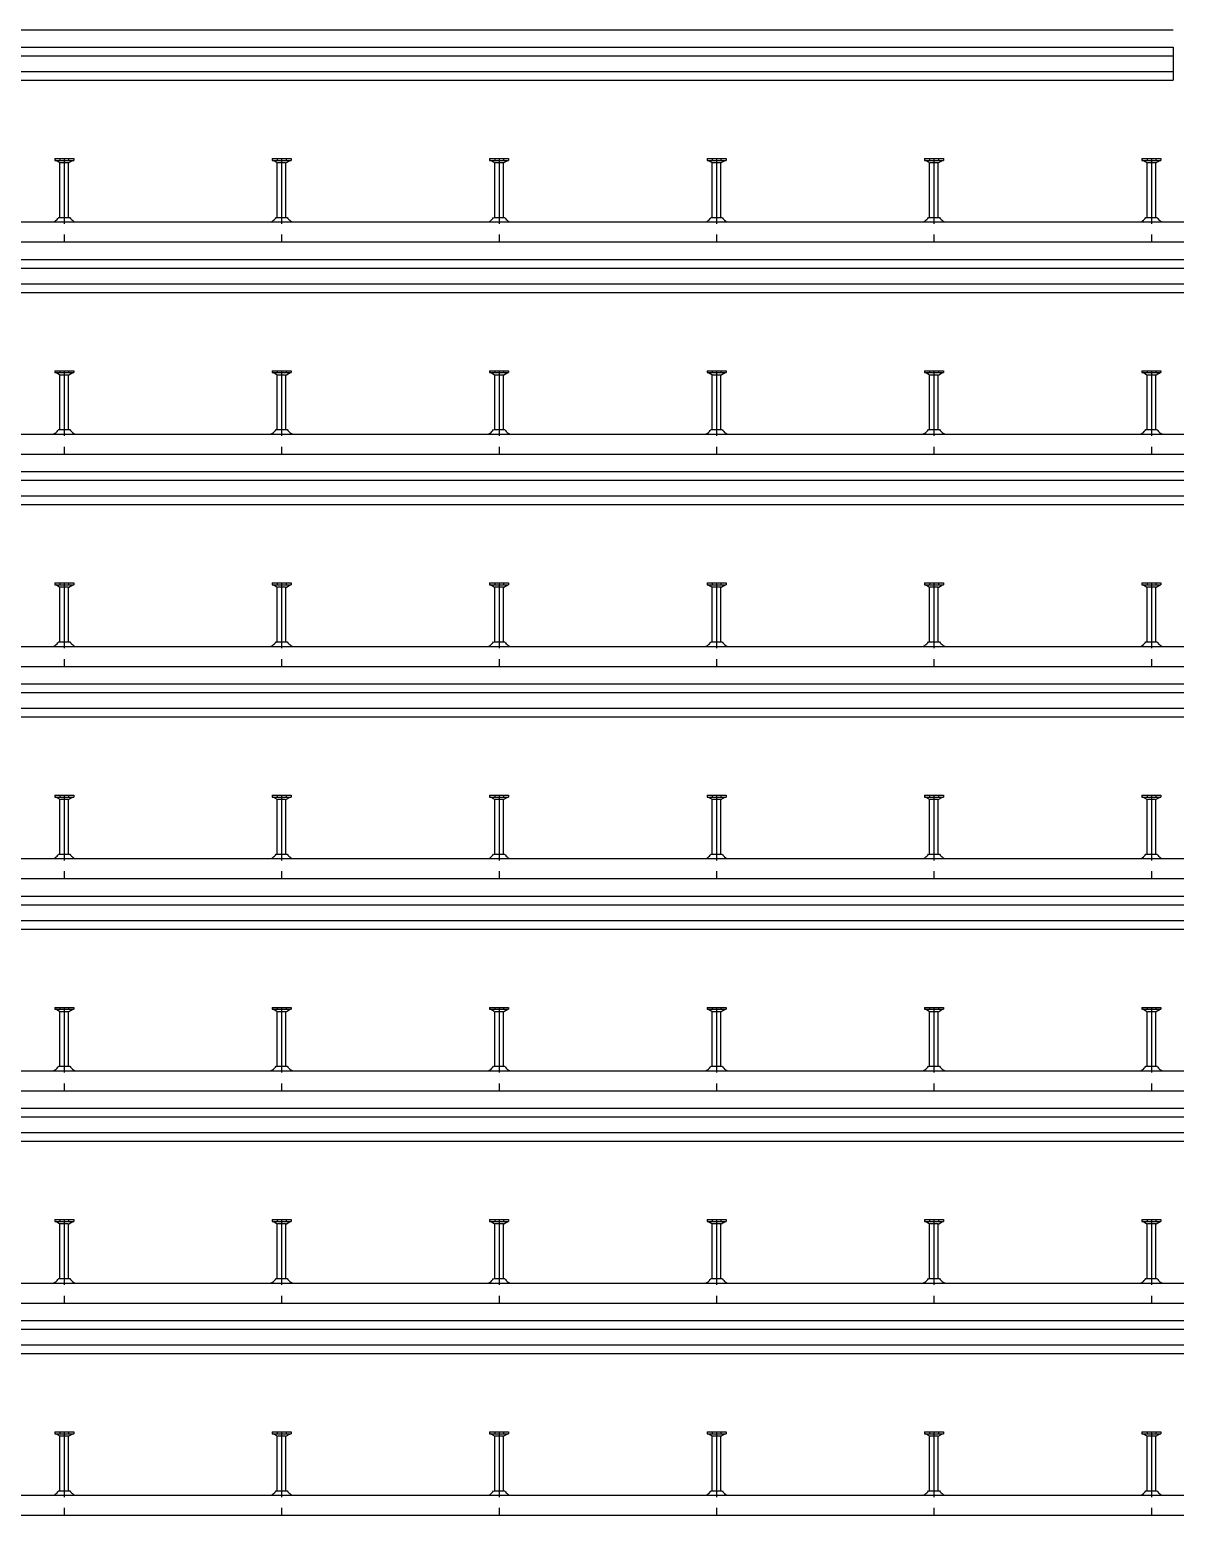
# Model space of a CAD drawing. Header units: millimetres. Extents: x -218 to 5910, y -4299 to 2743.
# Drawn here: x 1076 to 2393, y -2533 to -825 of the extents above; entities that cross this region are included whole.
import ezdxf

# ---------------------------------------------------------------- set-up
doc = ezdxf.new("R2010")
doc.units = ezdxf.units.MM
doc.header["$LTSCALE"] = 10
doc.linetypes.add('MITTE2', pattern=[1.125, 0.75, -0.125, 0.125, -0.125])
doc.layers.add('HALFEN', color=2, linetype='CONTINUOUS')

msp = doc.modelspace()

# ---------------------------------------------------------------- linework, layer by layer
at = {"layer": 'HALFEN'}
for p, q in [((-159.8, -824.8), (2390.2, -824.8)), ((-159.8, -844.8), (2390.2, -844.8)), ((2390.2, -844.8), (2390.2, -882.8)), ((-159.8, -854.8), (2390.2, -854.8)), ((-159.8, -872.8), (2390.2, -872.8)), ((-159.8, -882.8), (2390.2, -882.8)), ((1104.3, -972.8), (1126.2, -972.8)), ((1104.3, -972.8), (1104.3, -975)), ((1110.2, -972.8), (1110.2, -975)), ((1120.3, -972.8), (1120.3, -975)), ((1126.2, -972.8), (1126.2, -975)), ((1354.3, -972.8), (1376.2, -972.8)), ((1354.3, -972.8), (1354.3, -975)), ((1360.2, -972.8), (1360.2, -975)), ((1370.3, -972.8), (1370.3, -975)), ((1376.2, -972.8), (1376.2, -975)), ((1604.3, -972.8), (1604.3, -975)), ((1604.3, -972.8), (1626.2, -972.8)), ((1610.2, -972.8), (1610.2, -975)), ((1620.3, -972.8), (1620.3, -975)), ((1626.2, -972.8), (1626.2, -975)), ((1854.3, -972.8), (1876.2, -972.8)), ((1854.3, -972.8), (1854.3, -975)), ((1860.2, -972.8), (1860.2, -975)), ((1870.3, -972.8), (1870.3, -975)), ((1876.2, -972.8), (1876.2, -975)), ((2104.3, -972.8), (2104.3, -975)), ((2104.3, -972.8), (2126.2, -972.8)), ((2110.2, -972.8), (2110.2, -975)), ((2120.3, -972.8), (2120.3, -975)), ((2126.2, -972.8), (2126.2, -975)), ((2354.3, -972.8), (2376.2, -972.8)), ((2354.3, -972.8), (2354.3, -975)), ((2360.2, -972.8), (2360.2, -975)), ((2370.3, -972.8), (2370.3, -975)), ((2376.2, -972.8), (2376.2, -975)), ((1104.3, -975), (1126.2, -975)), ((1109.7, -977.5), (1105.4, -975)), ((1110.2, -1040.5), (1110.2, -978.3)), ((1119.8, -977.8), (1110.7, -977.8)), ((1120.2, -1040.5), (1120.2, -978.3)), ((1120.7, -977.5), (1125.1, -975)), ((1354.3, -975), (1376.2, -975)), ((1359.7, -977.5), (1355.4, -975)), ((1360.2, -1040.5), (1360.2, -978.3)), ((1369.8, -977.8), (1360.7, -977.8)), ((1370.2, -1040.5), (1370.2, -978.3)), ((1370.7, -977.5), (1375.1, -975)), ((1604.3, -975), (1626.2, -975)), ((1609.7, -977.5), (1605.4, -975)), ((1610.2, -1040.5), (1610.2, -978.3)), ((1619.8, -977.8), (1610.7, -977.8)), ((1620.2, -1040.5), (1620.2, -978.3)), ((1620.7, -977.5), (1625.1, -975)), ((1854.3, -975), (1876.2, -975)), ((1859.7, -977.5), (1855.4, -975)), ((1860.2, -1040.5), (1860.2, -978.3)), ((1869.8, -977.8), (1860.7, -977.8)), ((1870.2, -1040.5), (1870.2, -978.3)), ((1870.7, -977.5), (1875.1, -975)), ((2104.3, -975), (2126.2, -975)), ((2109.7, -977.5), (2105.4, -975)), ((2110.2, -1040.5), (2110.2, -978.3)), ((2119.8, -977.8), (2110.7, -977.8)), ((2120.2, -1040.5), (2120.2, -978.3)), ((2120.7, -977.5), (2125.1, -975)), ((2354.3, -975), (2376.2, -975)), ((2359.7, -977.5), (2355.4, -975)), ((2360.2, -1040.5), (2360.2, -978.3)), ((2369.8, -977.8), (2360.7, -977.8)), ((2370.2, -1040.5), (2370.2, -978.3)), ((2370.7, -977.5), (2375.1, -975)), ((1109, -1040.5), (1121.5, -1040.5)), ((1359, -1040.5), (1371.5, -1040.5)), ((1609, -1040.5), (1621.5, -1040.5)), ((1859, -1040.5), (1871.5, -1040.5)), ((2109, -1040.5), (2121.5, -1040.5)), ((2359, -1040.5), (2371.5, -1040.5)), ((-159.8, -1045.8), (2640.2, -1045.8)), ((-159.8, -1068.8), (2640.2, -1068.8)), ((-159.8, -1088.8), (2640.2, -1088.8)), ((-159.8, -1098.8), (2640.2, -1098.8)), ((-159.8, -1116.8), (2640.2, -1116.8)), ((-159.8, -1126.8), (2640.2, -1126.8)), ((1104.3, -1216.8), (1126.2, -1216.8)), ((1104.3, -1216.8), (1104.3, -1219)), ((1104.3, -1219), (1126.2, -1219)), ((1109.7, -1221.5), (1105.4, -1219)), ((1110.2, -1216.8), (1110.2, -1219)), ((1110.2, -1284.5), (1110.2, -1222.3)), ((1119.8, -1221.8), (1110.7, -1221.8)), ((1120.2, -1284.5), (1120.2, -1222.3)), ((1120.3, -1216.8), (1120.3, -1219)), ((1120.7, -1221.5), (1125.1, -1219)), ((1126.2, -1216.8), (1126.2, -1219)), ((1354.3, -1216.8), (1376.2, -1216.8)), ((1354.3, -1216.8), (1354.3, -1219)), ((1354.3, -1219), (1376.2, -1219)), ((1359.7, -1221.5), (1355.4, -1219)), ((1360.2, -1216.8), (1360.2, -1219)), ((1360.2, -1284.5), (1360.2, -1222.3)), ((1369.8, -1221.8), (1360.7, -1221.8)), ((1370.2, -1284.5), (1370.2, -1222.3)), ((1370.3, -1216.8), (1370.3, -1219)), ((1370.7, -1221.5), (1375.1, -1219)), ((1376.2, -1216.8), (1376.2, -1219)), ((1604.3, -1216.8), (1626.2, -1216.8)), ((1604.3, -1216.8), (1604.3, -1219)), ((1604.3, -1219), (1626.2, -1219)), ((1609.7, -1221.5), (1605.4, -1219)), ((1610.2, -1216.8), (1610.2, -1219)), ((1610.2, -1284.5), (1610.2, -1222.3)), ((1619.8, -1221.8), (1610.7, -1221.8)), ((1620.2, -1284.5), (1620.2, -1222.3)), ((1620.3, -1216.8), (1620.3, -1219)), ((1620.7, -1221.5), (1625.1, -1219)), ((1626.2, -1216.8), (1626.2, -1219)), ((1854.3, -1216.8), (1854.3, -1219)), ((1854.3, -1216.8), (1876.2, -1216.8)), ((1854.3, -1219), (1876.2, -1219)), ((1859.7, -1221.5), (1855.4, -1219)), ((1860.2, -1216.8), (1860.2, -1219)), ((1860.2, -1284.5), (1860.2, -1222.3)), ((1869.8, -1221.8), (1860.7, -1221.8)), ((1870.2, -1284.5), (1870.2, -1222.3)), ((1870.3, -1216.8), (1870.3, -1219)), ((1870.7, -1221.5), (1875.1, -1219)), ((1876.2, -1216.8), (1876.2, -1219)), ((2104.3, -1216.8), (2104.3, -1219)), ((2104.3, -1216.8), (2126.2, -1216.8)), ((2104.3, -1219), (2126.2, -1219)), ((2109.7, -1221.5), (2105.4, -1219)), ((2110.2, -1216.8), (2110.2, -1219)), ((2110.2, -1284.5), (2110.2, -1222.3)), ((2119.8, -1221.8), (2110.7, -1221.8)), ((2120.2, -1284.5), (2120.2, -1222.3)), ((2120.3, -1216.8), (2120.3, -1219)), ((2120.7, -1221.5), (2125.1, -1219)), ((2126.2, -1216.8), (2126.2, -1219)), ((2354.3, -1216.8), (2354.3, -1219)), ((2354.3, -1216.8), (2376.2, -1216.8)), ((2354.3, -1219), (2376.2, -1219)), ((2359.7, -1221.5), (2355.4, -1219)), ((2360.2, -1216.8), (2360.2, -1219)), ((2360.2, -1284.5), (2360.2, -1222.3)), ((2369.8, -1221.8), (2360.7, -1221.8)), ((2370.2, -1284.5), (2370.2, -1222.3)), ((2370.3, -1216.8), (2370.3, -1219)), ((2370.7, -1221.5), (2375.1, -1219)), ((2376.2, -1216.8), (2376.2, -1219)), ((-159.8, -1289.8), (2870.2, -1289.8)), ((1109, -1284.5), (1121.5, -1284.5)), ((1359, -1284.5), (1371.5, -1284.5)), ((1609, -1284.5), (1621.5, -1284.5)), ((1859, -1284.5), (1871.5, -1284.5)), ((2109, -1284.5), (2121.5, -1284.5)), ((2359, -1284.5), (2371.5, -1284.5)), ((-159.8, -1312.8), (2870.2, -1312.8)), ((-159.8, -1332.8), (2870.2, -1332.8)), ((-159.8, -1342.8), (2870.2, -1342.8)), ((-159.8, -1360.8), (2870.2, -1360.8)), ((-159.8, -1370.8), (2870.2, -1370.8)), ((1104.3, -1460.8), (1126.2, -1460.8)), ((1104.3, -1460.8), (1104.3, -1463)), ((1104.3, -1463), (1126.2, -1463)), ((1109.7, -1465.5), (1105.4, -1463)), ((1110.2, -1460.8), (1110.2, -1463)), ((1110.2, -1528.5), (1110.2, -1466.3)), ((1119.8, -1465.8), (1110.7, -1465.8)), ((1120.2, -1528.5), (1120.2, -1466.3)), ((1120.3, -1460.8), (1120.3, -1463)), ((1120.7, -1465.5), (1125.1, -1463)), ((1126.2, -1460.8), (1126.2, -1463)), ((1354.3, -1460.8), (1354.3, -1463)), ((1354.3, -1460.8), (1376.2, -1460.8)), ((1354.3, -1463), (1376.2, -1463)), ((1359.7, -1465.5), (1355.4, -1463)), ((1360.2, -1460.8), (1360.2, -1463)), ((1360.2, -1528.5), (1360.2, -1466.3)), ((1369.8, -1465.8), (1360.7, -1465.8)), ((1370.2, -1528.5), (1370.2, -1466.3)), ((1370.3, -1460.8), (1370.3, -1463)), ((1370.7, -1465.5), (1375.1, -1463)), ((1376.2, -1460.8), (1376.2, -1463)), ((1604.3, -1460.8), (1626.2, -1460.8)), ((1604.3, -1460.8), (1604.3, -1463)), ((1604.3, -1463), (1626.2, -1463)), ((1609.7, -1465.5), (1605.4, -1463)), ((1610.2, -1460.8), (1610.2, -1463)), ((1610.2, -1528.5), (1610.2, -1466.3)), ((1619.8, -1465.8), (1610.7, -1465.8)), ((1620.2, -1528.5), (1620.2, -1466.3)), ((1620.3, -1460.8), (1620.3, -1463)), ((1620.7, -1465.5), (1625.1, -1463)), ((1626.2, -1460.8), (1626.2, -1463)), ((1854.3, -1460.8), (1854.3, -1463)), ((1854.3, -1460.8), (1876.2, -1460.8)), ((1854.3, -1463), (1876.2, -1463)), ((1859.7, -1465.5), (1855.4, -1463)), ((1860.2, -1460.8), (1860.2, -1463)), ((1860.2, -1528.5), (1860.2, -1466.3)), ((1869.8, -1465.8), (1860.7, -1465.8)), ((1870.2, -1528.5), (1870.2, -1466.3)), ((1870.3, -1460.8), (1870.3, -1463)), ((1870.7, -1465.5), (1875.1, -1463)), ((1876.2, -1460.8), (1876.2, -1463)), ((2104.3, -1460.8), (2126.2, -1460.8)), ((2104.3, -1460.8), (2104.3, -1463)), ((2104.3, -1463), (2126.2, -1463)), ((2109.7, -1465.5), (2105.4, -1463)), ((2110.2, -1460.8), (2110.2, -1463)), ((2110.2, -1528.5), (2110.2, -1466.3)), ((2119.8, -1465.8), (2110.7, -1465.8)), ((2120.2, -1528.5), (2120.2, -1466.3)), ((2120.3, -1460.8), (2120.3, -1463)), ((2120.7, -1465.5), (2125.1, -1463)), ((2126.2, -1460.8), (2126.2, -1463)), ((2354.3, -1460.8), (2376.2, -1460.8)), ((2354.3, -1460.8), (2354.3, -1463)), ((2354.3, -1463), (2376.2, -1463)), ((2359.7, -1465.5), (2355.4, -1463)), ((2360.2, -1460.8), (2360.2, -1463)), ((2360.2, -1528.5), (2360.2, -1466.3)), ((2369.8, -1465.8), (2360.7, -1465.8)), ((2370.2, -1528.5), (2370.2, -1466.3)), ((2370.3, -1460.8), (2370.3, -1463)), ((2370.7, -1465.5), (2375.1, -1463)), ((2376.2, -1460.8), (2376.2, -1463)), ((-159.8, -1533.8), (3140.2, -1533.8)), ((1109, -1528.5), (1121.5, -1528.5)), ((1359, -1528.5), (1371.5, -1528.5)), ((1609, -1528.5), (1621.5, -1528.5)), ((1859, -1528.5), (1871.5, -1528.5)), ((2109, -1528.5), (2121.5, -1528.5)), ((2359, -1528.5), (2371.5, -1528.5)), ((-159.8, -1556.8), (3140.2, -1556.8)), ((-159.8, -1576.8), (3140.2, -1576.8)), ((-159.8, -1586.8), (3140.2, -1586.8)), ((-159.8, -1604.8), (3140.2, -1604.8)), ((-159.8, -1614.8), (3140.2, -1614.8)), ((1104.3, -1704.8), (1126.2, -1704.8)), ((1104.3, -1704.8), (1104.3, -1707)), ((1104.3, -1707), (1126.2, -1707)), ((1109.7, -1709.5), (1105.4, -1707)), ((1110.2, -1704.8), (1110.2, -1707)), ((1120.3, -1704.8), (1120.3, -1707)), ((1120.7, -1709.5), (1125.1, -1707)), ((1126.2, -1704.8), (1126.2, -1707)), ((1354.3, -1704.8), (1376.2, -1704.8)), ((1354.3, -1704.8), (1354.3, -1707)), ((1354.3, -1707), (1376.2, -1707)), ((1359.7, -1709.5), (1355.4, -1707)), ((1360.2, -1704.8), (1360.2, -1707)), ((1370.3, -1704.8), (1370.3, -1707)), ((1370.7, -1709.5), (1375.1, -1707)), ((1376.2, -1704.8), (1376.2, -1707)), ((1604.3, -1704.8), (1604.3, -1707)), ((1604.3, -1704.8), (1626.2, -1704.8)), ((1604.3, -1707), (1626.2, -1707)), ((1609.7, -1709.5), (1605.4, -1707)), ((1610.2, -1704.8), (1610.2, -1707)), ((1620.3, -1704.8), (1620.3, -1707)), ((1620.7, -1709.5), (1625.1, -1707)), ((1626.2, -1704.8), (1626.2, -1707)), ((1854.3, -1704.8), (1876.2, -1704.8)), ((1854.3, -1704.8), (1854.3, -1707)), ((1854.3, -1707), (1876.2, -1707)), ((1859.7, -1709.5), (1855.4, -1707)), ((1860.2, -1704.8), (1860.2, -1707)), ((1870.3, -1704.8), (1870.3, -1707)), ((1870.7, -1709.5), (1875.1, -1707)), ((1876.2, -1704.8), (1876.2, -1707)), ((2104.3, -1704.8), (2104.3, -1707)), ((2104.3, -1704.8), (2126.2, -1704.8)), ((2104.3, -1707), (2126.2, -1707)), ((2109.7, -1709.5), (2105.4, -1707)), ((2110.2, -1704.8), (2110.2, -1707)), ((2120.3, -1704.8), (2120.3, -1707)), ((2120.7, -1709.5), (2125.1, -1707)), ((2126.2, -1704.8), (2126.2, -1707)), ((2354.3, -1704.8), (2376.2, -1704.8)), ((2354.3, -1704.8), (2354.3, -1707)), ((2354.3, -1707), (2376.2, -1707)), ((2359.7, -1709.5), (2355.4, -1707)), ((2360.2, -1704.8), (2360.2, -1707)), ((2370.3, -1704.8), (2370.3, -1707)), ((2370.7, -1709.5), (2375.1, -1707)), ((2376.2, -1704.8), (2376.2, -1707)), ((1110.2, -1772.5), (1110.2, -1710.3)), ((1119.8, -1709.8), (1110.7, -1709.8)), ((1120.2, -1772.5), (1120.2, -1710.3)), ((1360.2, -1772.5), (1360.2, -1710.3)), ((1369.8, -1709.8), (1360.7, -1709.8)), ((1370.2, -1772.5), (1370.2, -1710.3)), ((1610.2, -1772.5), (1610.2, -1710.3)), ((1619.8, -1709.8), (1610.7, -1709.8)), ((1620.2, -1772.5), (1620.2, -1710.3)), ((1860.2, -1772.5), (1860.2, -1710.3)), ((1869.8, -1709.8), (1860.7, -1709.8)), ((1870.2, -1772.5), (1870.2, -1710.3)), ((2110.2, -1772.5), (2110.2, -1710.3)), ((2119.8, -1709.8), (2110.7, -1709.8)), ((2120.2, -1772.5), (2120.2, -1710.3)), ((2360.2, -1772.5), (2360.2, -1710.3)), ((2369.8, -1709.8), (2360.7, -1709.8)), ((2370.2, -1772.5), (2370.2, -1710.3)), ((1109, -1772.5), (1121.5, -1772.5)), ((1359, -1772.5), (1371.5, -1772.5)), ((1609, -1772.5), (1621.5, -1772.5)), ((1859, -1772.5), (1871.5, -1772.5)), ((2109, -1772.5), (2121.5, -1772.5)), ((2359, -1772.5), (2371.5, -1772.5)), ((-159.8, -1777.8), (3390.2, -1777.8)), ((-159.8, -1800.8), (3390.2, -1800.8)), ((-159.8, -1820.8), (3390.2, -1820.8)), ((-159.8, -1830.8), (3390.2, -1830.8)), ((-159.8, -1848.8), (3390.2, -1848.8)), ((-159.8, -1858.8), (3390.2, -1858.8)), ((1104.3, -1948.8), (1126.2, -1948.8)), ((1104.3, -1948.8), (1104.3, -1951)), ((1104.3, -1951), (1126.2, -1951)), ((1109.7, -1953.5), (1105.4, -1951)), ((1110.2, -1948.8), (1110.2, -1951)), ((1110.2, -2016.5), (1110.2, -1954.3)), ((1119.8, -1953.8), (1110.7, -1953.8)), ((1120.2, -2016.5), (1120.2, -1954.3)), ((1120.3, -1948.8), (1120.3, -1951)), ((1120.7, -1953.5), (1125.1, -1951)), ((1126.2, -1948.8), (1126.2, -1951)), ((1354.3, -1948.8), (1376.2, -1948.8)), ((1354.3, -1948.8), (1354.3, -1951)), ((1354.3, -1951), (1376.2, -1951)), ((1359.7, -1953.5), (1355.4, -1951)), ((1360.2, -1948.8), (1360.2, -1951)), ((1360.2, -2016.5), (1360.2, -1954.3)), ((1369.8, -1953.8), (1360.7, -1953.8)), ((1370.2, -2016.5), (1370.2, -1954.3)), ((1370.3, -1948.8), (1370.3, -1951)), ((1370.7, -1953.5), (1375.1, -1951)), ((1376.2, -1948.8), (1376.2, -1951)), ((1604.3, -1948.8), (1604.3, -1951)), ((1604.3, -1948.8), (1626.2, -1948.8)), ((1604.3, -1951), (1626.2, -1951)), ((1609.7, -1953.5), (1605.4, -1951)), ((1610.2, -1948.8), (1610.2, -1951)), ((1610.2, -2016.5), (1610.2, -1954.3)), ((1619.8, -1953.8), (1610.7, -1953.8)), ((1620.2, -2016.5), (1620.2, -1954.3)), ((1620.3, -1948.8), (1620.3, -1951)), ((1620.7, -1953.5), (1625.1, -1951)), ((1626.2, -1948.8), (1626.2, -1951)), ((1854.3, -1948.8), (1876.2, -1948.8)), ((1854.3, -1948.8), (1854.3, -1951)), ((1854.3, -1951), (1876.2, -1951)), ((1859.7, -1953.5), (1855.4, -1951)), ((1860.2, -1948.8), (1860.2, -1951)), ((1860.2, -2016.5), (1860.2, -1954.3)), ((1869.8, -1953.8), (1860.7, -1953.8)), ((1870.2, -2016.5), (1870.2, -1954.3)), ((1870.3, -1948.8), (1870.3, -1951)), ((1870.7, -1953.5), (1875.1, -1951)), ((1876.2, -1948.8), (1876.2, -1951)), ((2104.3, -1948.8), (2104.3, -1951)), ((2104.3, -1948.8), (2126.2, -1948.8)), ((2104.3, -1951), (2126.2, -1951)), ((2109.7, -1953.5), (2105.4, -1951)), ((2110.2, -1948.8), (2110.2, -1951)), ((2110.2, -2016.5), (2110.2, -1954.3)), ((2119.8, -1953.8), (2110.7, -1953.8)), ((2120.2, -2016.5), (2120.2, -1954.3)), ((2120.3, -1948.8), (2120.3, -1951)), ((2120.7, -1953.5), (2125.1, -1951)), ((2126.2, -1948.8), (2126.2, -1951)), ((2354.3, -1948.8), (2376.2, -1948.8)), ((2354.3, -1948.8), (2354.3, -1951)), ((2354.3, -1951), (2376.2, -1951)), ((2359.7, -1953.5), (2355.4, -1951)), ((2360.2, -1948.8), (2360.2, -1951)), ((2360.2, -2016.5), (2360.2, -1954.3)), ((2369.8, -1953.8), (2360.7, -1953.8)), ((2370.2, -2016.5), (2370.2, -1954.3)), ((2370.3, -1948.8), (2370.3, -1951)), ((2370.7, -1953.5), (2375.1, -1951)), ((2376.2, -1948.8), (2376.2, -1951)), ((-159.8, -2021.8), (3640.2, -2021.8)), ((1109, -2016.5), (1121.5, -2016.5)), ((1359, -2016.5), (1371.5, -2016.5)), ((1609, -2016.5), (1621.5, -2016.5)), ((1859, -2016.5), (1871.5, -2016.5)), ((2109, -2016.5), (2121.5, -2016.5)), ((2359, -2016.5), (2371.5, -2016.5)), ((-159.8, -2044.8), (3640.2, -2044.8)), ((-159.8, -2064.8), (3640.2, -2064.8)), ((-159.8, -2074.8), (3640.2, -2074.8)), ((-159.8, -2092.8), (3640.2, -2092.8)), ((-159.8, -2102.8), (3640.2, -2102.8)), ((1104.3, -2192.8), (1126.2, -2192.8)), ((1104.3, -2192.8), (1104.3, -2195)), ((1104.3, -2195), (1126.2, -2195)), ((1109.7, -2197.5), (1105.4, -2195)), ((1110.2, -2192.8), (1110.2, -2195)), ((1110.2, -2260.5), (1110.2, -2198.3)), ((1119.8, -2197.8), (1110.7, -2197.8)), ((1120.2, -2260.5), (1120.2, -2198.3)), ((1120.3, -2192.8), (1120.3, -2195)), ((1120.7, -2197.5), (1125.1, -2195)), ((1126.2, -2192.8), (1126.2, -2195)), ((1354.3, -2192.8), (1376.2, -2192.8)), ((1354.3, -2192.8), (1354.3, -2195)), ((1354.3, -2195), (1376.2, -2195)), ((1359.7, -2197.5), (1355.4, -2195)), ((1360.2, -2192.8), (1360.2, -2195)), ((1360.2, -2260.5), (1360.2, -2198.3)), ((1369.8, -2197.8), (1360.7, -2197.8)), ((1370.2, -2260.5), (1370.2, -2198.3)), ((1370.3, -2192.8), (1370.3, -2195)), ((1370.7, -2197.5), (1375.1, -2195)), ((1376.2, -2192.8), (1376.2, -2195)), ((1604.3, -2192.8), (1604.3, -2195)), ((1604.3, -2192.8), (1626.2, -2192.8)), ((1604.3, -2195), (1626.2, -2195)), ((1609.7, -2197.5), (1605.4, -2195)), ((1610.2, -2192.8), (1610.2, -2195)), ((1610.2, -2260.5), (1610.2, -2198.3)), ((1619.8, -2197.8), (1610.7, -2197.8)), ((1620.2, -2260.5), (1620.2, -2198.3)), ((1620.3, -2192.8), (1620.3, -2195)), ((1620.7, -2197.5), (1625.1, -2195)), ((1626.2, -2192.8), (1626.2, -2195)), ((1854.3, -2192.8), (1876.2, -2192.8)), ((1854.3, -2192.8), (1854.3, -2195)), ((1854.3, -2195), (1876.2, -2195)), ((1859.7, -2197.5), (1855.4, -2195)), ((1860.2, -2192.8), (1860.2, -2195)), ((1860.2, -2260.5), (1860.2, -2198.3)), ((1869.8, -2197.8), (1860.7, -2197.8)), ((1870.2, -2260.5), (1870.2, -2198.3)), ((1870.3, -2192.8), (1870.3, -2195)), ((1870.7, -2197.5), (1875.1, -2195)), ((1876.2, -2192.8), (1876.2, -2195)), ((2104.3, -2192.8), (2104.3, -2195)), ((2104.3, -2192.8), (2126.2, -2192.8)), ((2104.3, -2195), (2126.2, -2195)), ((2109.7, -2197.5), (2105.4, -2195)), ((2110.2, -2192.8), (2110.2, -2195)), ((2110.2, -2260.5), (2110.2, -2198.3)), ((2119.8, -2197.8), (2110.7, -2197.8)), ((2120.2, -2260.5), (2120.2, -2198.3)), ((2120.3, -2192.8), (2120.3, -2195)), ((2120.7, -2197.5), (2125.1, -2195)), ((2126.2, -2192.8), (2126.2, -2195)), ((2354.3, -2192.8), (2376.2, -2192.8)), ((2354.3, -2192.8), (2354.3, -2195)), ((2354.3, -2195), (2376.2, -2195)), ((2359.7, -2197.5), (2355.4, -2195)), ((2360.2, -2192.8), (2360.2, -2195)), ((2360.2, -2260.5), (2360.2, -2198.3)), ((2369.8, -2197.8), (2360.7, -2197.8)), ((2370.2, -2260.5), (2370.2, -2198.3)), ((2370.3, -2192.8), (2370.3, -2195)), ((2370.7, -2197.5), (2375.1, -2195)), ((2376.2, -2192.8), (2376.2, -2195)), ((-159.8, -2265.8), (3890.2, -2265.8)), ((1109, -2260.5), (1121.5, -2260.5)), ((1359, -2260.5), (1371.5, -2260.5)), ((1609, -2260.5), (1621.5, -2260.5)), ((1859, -2260.5), (1871.5, -2260.5)), ((2109, -2260.5), (2121.5, -2260.5)), ((2359, -2260.5), (2371.5, -2260.5)), ((-159.8, -2288.8), (3890.2, -2288.8)), ((-159.8, -2308.8), (3890.2, -2308.8)), ((-159.8, -2318.8), (3890.2, -2318.8)), ((-159.8, -2336.8), (3890.2, -2336.8)), ((-159.8, -2346.8), (3890.2, -2346.8)), ((1104.3, -2436.8), (1126.2, -2436.8)), ((1104.3, -2436.8), (1104.3, -2439)), ((1104.3, -2439), (1126.2, -2439)), ((1109.7, -2441.5), (1105.4, -2439)), ((1110.2, -2436.8), (1110.2, -2439)), ((1110.2, -2504.5), (1110.2, -2442.3)), ((1119.8, -2441.8), (1110.7, -2441.8)), ((1120.2, -2504.5), (1120.2, -2442.3)), ((1120.3, -2436.8), (1120.3, -2439)), ((1120.7, -2441.5), (1125.1, -2439)), ((1126.2, -2436.8), (1126.2, -2439)), ((1354.3, -2436.8), (1376.2, -2436.8)), ((1354.3, -2436.8), (1354.3, -2439)), ((1354.3, -2439), (1376.2, -2439)), ((1359.7, -2441.5), (1355.4, -2439)), ((1360.2, -2436.8), (1360.2, -2439)), ((1360.2, -2504.5), (1360.2, -2442.3)), ((1369.8, -2441.8), (1360.7, -2441.8)), ((1370.2, -2504.5), (1370.2, -2442.3)), ((1370.3, -2436.8), (1370.3, -2439)), ((1370.7, -2441.5), (1375.1, -2439)), ((1376.2, -2436.8), (1376.2, -2439)), ((1604.3, -2436.8), (1604.3, -2439)), ((1604.3, -2436.8), (1626.2, -2436.8)), ((1604.3, -2439), (1626.2, -2439)), ((1609.7, -2441.5), (1605.4, -2439)), ((1610.2, -2436.8), (1610.2, -2439)), ((1610.2, -2504.5), (1610.2, -2442.3)), ((1619.8, -2441.8), (1610.7, -2441.8)), ((1620.2, -2504.5), (1620.2, -2442.3)), ((1620.3, -2436.8), (1620.3, -2439)), ((1620.7, -2441.5), (1625.1, -2439)), ((1626.2, -2436.8), (1626.2, -2439)), ((1854.3, -2436.8), (1876.2, -2436.8)), ((1854.3, -2436.8), (1854.3, -2439)), ((1854.3, -2439), (1876.2, -2439)), ((1859.7, -2441.5), (1855.4, -2439)), ((1860.2, -2436.8), (1860.2, -2439)), ((1860.2, -2504.5), (1860.2, -2442.3)), ((1869.8, -2441.8), (1860.7, -2441.8)), ((1870.2, -2504.5), (1870.2, -2442.3)), ((1870.3, -2436.8), (1870.3, -2439)), ((1870.7, -2441.5), (1875.1, -2439)), ((1876.2, -2436.8), (1876.2, -2439)), ((2104.3, -2436.8), (2104.3, -2439)), ((2104.3, -2436.8), (2126.2, -2436.8)), ((2104.3, -2439), (2126.2, -2439)), ((2109.7, -2441.5), (2105.4, -2439)), ((2110.2, -2436.8), (2110.2, -2439)), ((2110.2, -2504.5), (2110.2, -2442.3)), ((2119.8, -2441.8), (2110.7, -2441.8)), ((2120.2, -2504.5), (2120.2, -2442.3)), ((2120.3, -2436.8), (2120.3, -2439)), ((2120.7, -2441.5), (2125.1, -2439)), ((2126.2, -2436.8), (2126.2, -2439)), ((2354.3, -2436.8), (2376.2, -2436.8)), ((2354.3, -2436.8), (2354.3, -2439)), ((2354.3, -2439), (2376.2, -2439)), ((2359.7, -2441.5), (2355.4, -2439)), ((2360.2, -2436.8), (2360.2, -2439)), ((2360.2, -2504.5), (2360.2, -2442.3)), ((2369.8, -2441.8), (2360.7, -2441.8)), ((2370.2, -2504.5), (2370.2, -2442.3)), ((2370.3, -2436.8), (2370.3, -2439)), ((2370.7, -2441.5), (2375.1, -2439)), ((2376.2, -2436.8), (2376.2, -2439)), ((-159.8, -2509.8), (4140.2, -2509.8)), ((1109, -2504.5), (1121.5, -2504.5)), ((1359, -2504.5), (1371.5, -2504.5)), ((1609, -2504.5), (1621.5, -2504.5)), ((1859, -2504.5), (1871.5, -2504.5)), ((2109, -2504.5), (2121.5, -2504.5)), ((2359, -2504.5), (2371.5, -2504.5)), ((-159.8, -2532.8), (4140.2, -2532.8))]:
    msp.add_line(p, q, dxfattribs=at)
at = {"layer": 'HALFEN', "color": 1, "linetype": 'MITTE2', "ltscale": 10}
for p, q in [((1115.2, -972.8), (1115.2, -1068.8)), ((1365.2, -972.8), (1365.2, -1068.8)), ((1615.2, -972.8), (1615.2, -1068.8)), ((1865.2, -972.8), (1865.2, -1068.8)), ((2115.2, -972.8), (2115.2, -1068.8)), ((2365.2, -972.8), (2365.2, -1068.8)), ((1115.2, -1216.8), (1115.2, -1312.8)), ((1365.2, -1216.8), (1365.2, -1312.8)), ((1615.2, -1216.8), (1615.2, -1312.8)), ((1865.2, -1216.8), (1865.2, -1312.8)), ((2115.2, -1216.8), (2115.2, -1312.8)), ((2365.2, -1216.8), (2365.2, -1312.8)), ((1115.2, -1460.8), (1115.2, -1556.8)), ((1365.2, -1460.8), (1365.2, -1556.8)), ((1615.2, -1460.8), (1615.2, -1556.8)), ((1865.2, -1460.8), (1865.2, -1556.8)), ((2115.2, -1460.8), (2115.2, -1556.8)), ((2365.2, -1460.8), (2365.2, -1556.8)), ((1115.2, -1704.8), (1115.2, -1800.8)), ((1365.2, -1704.8), (1365.2, -1800.8)), ((1615.2, -1704.8), (1615.2, -1800.8)), ((1865.2, -1704.8), (1865.2, -1800.8)), ((2115.2, -1704.8), (2115.2, -1800.8)), ((2365.2, -1704.8), (2365.2, -1800.8)), ((1115.2, -1948.8), (1115.2, -2044.8)), ((1365.2, -1948.8), (1365.2, -2044.8)), ((1615.2, -1948.8), (1615.2, -2044.8)), ((1865.2, -1948.8), (1865.2, -2044.8)), ((2115.2, -1948.8), (2115.2, -2044.8)), ((2365.2, -1948.8), (2365.2, -2044.8)), ((1115.2, -2192.8), (1115.2, -2288.8)), ((1365.2, -2192.8), (1365.2, -2288.8)), ((1615.2, -2192.8), (1615.2, -2288.8)), ((1865.2, -2192.8), (1865.2, -2288.8)), ((2115.2, -2192.8), (2115.2, -2288.8)), ((2365.2, -2192.8), (2365.2, -2288.8)), ((1115.2, -2436.8), (1115.2, -2532.8)), ((1365.2, -2436.8), (1365.2, -2532.8)), ((1615.2, -2436.8), (1615.2, -2532.8)), ((1865.2, -2436.8), (1865.2, -2532.8)), ((2115.2, -2436.8), (2115.2, -2532.8)), ((2365.2, -2436.8), (2365.2, -2532.8))]:
    msp.add_line(p, q, dxfattribs=at)
at = {"layer": 'HALFEN'}
for centre, radius, start, end in [((1109.2, -978.3), 1, 0, 60), ((1121.2, -978.3), 1, 120, 180), ((1359.2, -978.3), 1, 0, 60), ((1371.2, -978.3), 1, 120, 180), ((1609.2, -978.3), 1, 0, 60), ((1621.2, -978.3), 1, 120, 180), ((1859.2, -978.3), 1, 0, 60), ((1871.2, -978.3), 1, 120, 180), ((2109.2, -978.3), 1, 0, 60), ((2121.2, -978.3), 1, 120, 180), ((2359.2, -978.3), 1, 0, 60), ((2371.2, -978.3), 1, 120, 180), ((1094.7, -1030.5), 17.4, 305.3444, 325.0185), ((1135.8, -1030.5), 17.4, 214.9815, 234.6556), ((1344.7, -1030.5), 17.4, 305.3444, 325.0185), ((1385.8, -1030.5), 17.4, 214.9815, 234.6556), ((1594.7, -1030.5), 17.4, 305.3444, 325.0185), ((1635.8, -1030.5), 17.4, 214.9815, 234.6556), ((1844.7, -1030.5), 17.4, 305.3444, 325.0185), ((1885.8, -1030.5), 17.4, 214.9815, 234.6556), ((2094.7, -1030.5), 17.4, 305.3444, 325.0185), ((2135.8, -1030.5), 17.4, 214.9815, 234.6556), ((2344.7, -1030.5), 17.4, 305.3444, 325.0185), ((2385.8, -1030.5), 17.4, 214.9815, 234.6556), ((1101.6, -1040.2), 5.54, 270, 305.3444), ((1128.9, -1040.2), 5.54, 234.6556, 270), ((1351.6, -1040.2), 5.54, 270, 305.3444), ((1378.9, -1040.2), 5.54, 234.6556, 270), ((1601.6, -1040.2), 5.54, 270, 305.3444), ((1628.9, -1040.2), 5.54, 234.6556, 270), ((1851.6, -1040.2), 5.54, 270, 305.3444), ((1878.9, -1040.2), 5.54, 234.6556, 270), ((2101.6, -1040.2), 5.54, 270, 305.3444), ((2128.9, -1040.2), 5.54, 234.6556, 270), ((2351.6, -1040.2), 5.54, 270, 305.3444), ((2378.9, -1040.2), 5.54, 234.6556, 270), ((1109.2, -1222.3), 1, 0, 60), ((1121.2, -1222.3), 1, 120, 180), ((1359.2, -1222.3), 1, 0, 60), ((1371.2, -1222.3), 1, 120, 180), ((1609.2, -1222.3), 1, 0, 60), ((1621.2, -1222.3), 1, 120, 180), ((1859.2, -1222.3), 1, 0, 60), ((1871.2, -1222.3), 1, 120, 180), ((2109.2, -1222.3), 1, 0, 60), ((2121.2, -1222.3), 1, 120, 180), ((2359.2, -1222.3), 1, 0, 60), ((2371.2, -1222.3), 1, 120, 180), ((1101.6, -1284.2), 5.54, 270, 305.3444), ((1094.7, -1274.5), 17.4, 305.3444, 325.0185), ((1135.8, -1274.5), 17.4, 214.9815, 234.6556), ((1128.9, -1284.2), 5.54, 234.6556, 270), ((1351.6, -1284.2), 5.54, 270, 305.3444), ((1344.7, -1274.5), 17.4, 305.3444, 325.0185), ((1385.8, -1274.5), 17.4, 214.9815, 234.6556), ((1378.9, -1284.2), 5.54, 234.6556, 270), ((1601.6, -1284.2), 5.54, 270, 305.3444), ((1594.7, -1274.5), 17.4, 305.3444, 325.0185), ((1635.8, -1274.5), 17.4, 214.9815, 234.6556), ((1628.9, -1284.2), 5.54, 234.6556, 270), ((1851.6, -1284.2), 5.54, 270, 305.3444), ((1844.7, -1274.5), 17.4, 305.3444, 325.0185), ((1885.8, -1274.5), 17.4, 214.9815, 234.6556), ((1878.9, -1284.2), 5.54, 234.6556, 270), ((2101.6, -1284.2), 5.54, 270, 305.3444), ((2094.7, -1274.5), 17.4, 305.3444, 325.0185), ((2135.8, -1274.5), 17.4, 214.9815, 234.6556), ((2128.9, -1284.2), 5.54, 234.6556, 270), ((2351.6, -1284.2), 5.54, 270, 305.3444), ((2344.7, -1274.5), 17.4, 305.3444, 325.0185), ((2385.8, -1274.5), 17.4, 214.9815, 234.6556), ((2378.9, -1284.2), 5.54, 234.6556, 270), ((1109.2, -1466.3), 1, 0, 60), ((1121.2, -1466.3), 1, 120, 180), ((1359.2, -1466.3), 1, 0, 60), ((1371.2, -1466.3), 1, 120, 180), ((1609.2, -1466.3), 1, 0, 60), ((1621.2, -1466.3), 1, 120, 180), ((1859.2, -1466.3), 1, 0, 60), ((1871.2, -1466.3), 1, 120, 180), ((2109.2, -1466.3), 1, 0, 60), ((2121.2, -1466.3), 1, 120, 180), ((2359.2, -1466.3), 1, 0, 60), ((2371.2, -1466.3), 1, 120, 180), ((1101.6, -1528.2), 5.54, 270, 305.3444), ((1094.7, -1518.5), 17.4, 305.3444, 325.0185), ((1135.8, -1518.5), 17.4, 214.9815, 234.6556), ((1128.9, -1528.2), 5.54, 234.6556, 270), ((1351.6, -1528.2), 5.54, 270, 305.3444), ((1344.7, -1518.5), 17.4, 305.3444, 325.0185), ((1385.8, -1518.5), 17.4, 214.9815, 234.6556), ((1378.9, -1528.2), 5.54, 234.6556, 270), ((1601.6, -1528.2), 5.54, 270, 305.3444), ((1594.7, -1518.5), 17.4, 305.3444, 325.0185), ((1635.8, -1518.5), 17.4, 214.9815, 234.6556), ((1628.9, -1528.2), 5.54, 234.6556, 270), ((1851.6, -1528.2), 5.54, 270, 305.3444), ((1844.7, -1518.5), 17.4, 305.3444, 325.0185), ((1885.8, -1518.5), 17.4, 214.9815, 234.6556), ((1878.9, -1528.2), 5.54, 234.6556, 270), ((2101.6, -1528.2), 5.54, 270, 305.3444), ((2094.7, -1518.5), 17.4, 305.3444, 325.0185), ((2135.8, -1518.5), 17.4, 214.9815, 234.6556), ((2128.9, -1528.2), 5.54, 234.6556, 270), ((2351.6, -1528.2), 5.54, 270, 305.3444), ((2344.7, -1518.5), 17.4, 305.3444, 325.0185), ((2385.8, -1518.5), 17.4, 214.9815, 234.6556), ((2378.9, -1528.2), 5.54, 234.6556, 270), ((1109.2, -1710.3), 1, 0, 60), ((1121.2, -1710.3), 1, 120, 180), ((1359.2, -1710.3), 1, 0, 60), ((1371.2, -1710.3), 1, 120, 180), ((1609.2, -1710.3), 1, 0, 60), ((1621.2, -1710.3), 1, 120, 180), ((1859.2, -1710.3), 1, 0, 60), ((1871.2, -1710.3), 1, 120, 180), ((2109.2, -1710.3), 1, 0, 60), ((2121.2, -1710.3), 1, 120, 180), ((2359.2, -1710.3), 1, 0, 60), ((2371.2, -1710.3), 1, 120, 180), ((1094.7, -1762.5), 17.4, 305.3444, 325.0185), ((1135.8, -1762.5), 17.4, 214.9815, 234.6556), ((1344.7, -1762.5), 17.4, 305.3444, 325.0185), ((1385.8, -1762.5), 17.4, 214.9815, 234.6556), ((1594.7, -1762.5), 17.4, 305.3444, 325.0185), ((1635.8, -1762.5), 17.4, 214.9815, 234.6556), ((1844.7, -1762.5), 17.4, 305.3444, 325.0185), ((1885.8, -1762.5), 17.4, 214.9815, 234.6556), ((2094.7, -1762.5), 17.4, 305.3444, 325.0185), ((2135.8, -1762.5), 17.4, 214.9815, 234.6556), ((2344.7, -1762.5), 17.4, 305.3444, 325.0185), ((2385.8, -1762.5), 17.4, 214.9815, 234.6556), ((1101.6, -1772.2), 5.54, 270, 305.3444), ((1128.9, -1772.2), 5.54, 234.6556, 270), ((1351.6, -1772.2), 5.54, 270, 305.3444), ((1378.9, -1772.2), 5.54, 234.6556, 270), ((1601.6, -1772.2), 5.54, 270, 305.3444), ((1628.9, -1772.2), 5.54, 234.6556, 270), ((1851.6, -1772.2), 5.54, 270, 305.3444), ((1878.9, -1772.2), 5.54, 234.6556, 270), ((2101.6, -1772.2), 5.54, 270, 305.3444), ((2128.9, -1772.2), 5.54, 234.6556, 270), ((2351.6, -1772.2), 5.54, 270, 305.3444), ((2378.9, -1772.2), 5.54, 234.6556, 270), ((1109.2, -1954.3), 1, 0, 60), ((1121.2, -1954.3), 1, 120, 180), ((1359.2, -1954.3), 1, 0, 60), ((1371.2, -1954.3), 1, 120, 180), ((1609.2, -1954.3), 1, 0, 60), ((1621.2, -1954.3), 1, 120, 180), ((1859.2, -1954.3), 1, 0, 60), ((1871.2, -1954.3), 1, 120, 180), ((2109.2, -1954.3), 1, 0, 60), ((2121.2, -1954.3), 1, 120, 180), ((2359.2, -1954.3), 1, 0, 60), ((2371.2, -1954.3), 1, 120, 180), ((1101.6, -2016.2), 5.54, 270, 305.3444), ((1094.7, -2006.5), 17.4, 305.3444, 325.0185), ((1135.8, -2006.5), 17.4, 214.9815, 234.6556), ((1128.9, -2016.2), 5.54, 234.6556, 270), ((1351.6, -2016.2), 5.54, 270, 305.3444), ((1344.7, -2006.5), 17.4, 305.3444, 325.0185), ((1385.8, -2006.5), 17.4, 214.9815, 234.6556), ((1378.9, -2016.2), 5.54, 234.6556, 270), ((1601.6, -2016.2), 5.54, 270, 305.3444), ((1594.7, -2006.5), 17.4, 305.3444, 325.0185), ((1635.8, -2006.5), 17.4, 214.9815, 234.6556), ((1628.9, -2016.2), 5.54, 234.6556, 270), ((1851.6, -2016.2), 5.54, 270, 305.3444), ((1844.7, -2006.5), 17.4, 305.3444, 325.0185), ((1885.8, -2006.5), 17.4, 214.9815, 234.6556), ((1878.9, -2016.2), 5.54, 234.6556, 270), ((2101.6, -2016.2), 5.54, 270, 305.3444), ((2094.7, -2006.5), 17.4, 305.3444, 325.0185), ((2135.8, -2006.5), 17.4, 214.9815, 234.6556), ((2128.9, -2016.2), 5.54, 234.6556, 270), ((2351.6, -2016.2), 5.54, 270, 305.3444), ((2344.7, -2006.5), 17.4, 305.3444, 325.0185), ((2385.8, -2006.5), 17.4, 214.9815, 234.6556), ((2378.9, -2016.2), 5.54, 234.6556, 270), ((1109.2, -2198.3), 1, 0, 60), ((1121.2, -2198.3), 1, 120, 180), ((1359.2, -2198.3), 1, 0, 60), ((1371.2, -2198.3), 1, 120, 180), ((1609.2, -2198.3), 1, 0, 60), ((1621.2, -2198.3), 1, 120, 180), ((1859.2, -2198.3), 1, 0, 60), ((1871.2, -2198.3), 1, 120, 180), ((2109.2, -2198.3), 1, 0, 60), ((2121.2, -2198.3), 1, 120, 180), ((2359.2, -2198.3), 1, 0, 60), ((2371.2, -2198.3), 1, 120, 180), ((1101.6, -2260.2), 5.54, 270, 305.3444), ((1094.7, -2250.5), 17.4, 305.3444, 325.0185), ((1135.8, -2250.5), 17.4, 214.9815, 234.6556), ((1128.9, -2260.2), 5.54, 234.6556, 270), ((1351.6, -2260.2), 5.54, 270, 305.3444), ((1344.7, -2250.5), 17.4, 305.3444, 325.0185), ((1385.8, -2250.5), 17.4, 214.9815, 234.6556), ((1378.9, -2260.2), 5.54, 234.6556, 270), ((1601.6, -2260.2), 5.54, 270, 305.3444), ((1594.7, -2250.5), 17.4, 305.3444, 325.0185), ((1635.8, -2250.5), 17.4, 214.9815, 234.6556), ((1628.9, -2260.2), 5.54, 234.6556, 270), ((1851.6, -2260.2), 5.54, 270, 305.3444), ((1844.7, -2250.5), 17.4, 305.3444, 325.0185), ((1885.8, -2250.5), 17.4, 214.9815, 234.6556), ((1878.9, -2260.2), 5.54, 234.6556, 270), ((2101.6, -2260.2), 5.54, 270, 305.3444), ((2094.7, -2250.5), 17.4, 305.3444, 325.0185), ((2135.8, -2250.5), 17.4, 214.9815, 234.6556), ((2128.9, -2260.2), 5.54, 234.6556, 270), ((2351.6, -2260.2), 5.54, 270, 305.3444), ((2344.7, -2250.5), 17.4, 305.3444, 325.0185), ((2385.8, -2250.5), 17.4, 214.9815, 234.6556), ((2378.9, -2260.2), 5.54, 234.6556, 270), ((1109.2, -2442.3), 1, 0, 60), ((1121.2, -2442.3), 1, 120, 180), ((1359.2, -2442.3), 1, 0, 60), ((1371.2, -2442.3), 1, 120, 180), ((1609.2, -2442.3), 1, 0, 60), ((1621.2, -2442.3), 1, 120, 180), ((1859.2, -2442.3), 1, 0, 60), ((1871.2, -2442.3), 1, 120, 180), ((2109.2, -2442.3), 1, 0, 60), ((2121.2, -2442.3), 1, 120, 180), ((2359.2, -2442.3), 1, 0, 60), ((2371.2, -2442.3), 1, 120, 180), ((1101.6, -2504.2), 5.54, 270, 305.3444), ((1094.7, -2494.5), 17.4, 305.3444, 325.0185), ((1135.8, -2494.5), 17.4, 214.9815, 234.6556), ((1128.9, -2504.2), 5.54, 234.6556, 270), ((1351.6, -2504.2), 5.54, 270, 305.3444), ((1344.7, -2494.5), 17.4, 305.3444, 325.0185), ((1385.8, -2494.5), 17.4, 214.9815, 234.6556), ((1378.9, -2504.2), 5.54, 234.6556, 270), ((1601.6, -2504.2), 5.54, 270, 305.3444), ((1594.7, -2494.5), 17.4, 305.3444, 325.0185), ((1635.8, -2494.5), 17.4, 214.9815, 234.6556), ((1628.9, -2504.2), 5.54, 234.6556, 270), ((1851.6, -2504.2), 5.54, 270, 305.3444), ((1844.7, -2494.5), 17.4, 305.3444, 325.0185), ((1885.8, -2494.5), 17.4, 214.9815, 234.6556), ((1878.9, -2504.2), 5.54, 234.6556, 270), ((2101.6, -2504.2), 5.54, 270, 305.3444), ((2094.7, -2494.5), 17.4, 305.3444, 325.0185), ((2135.8, -2494.5), 17.4, 214.9815, 234.6556), ((2128.9, -2504.2), 5.54, 234.6556, 270), ((2351.6, -2504.2), 5.54, 270, 305.3444), ((2344.7, -2494.5), 17.4, 305.3444, 325.0185), ((2385.8, -2494.5), 17.4, 214.9815, 234.6556), ((2378.9, -2504.2), 5.54, 234.6556, 270)]:
    msp.add_arc(centre, radius, start, end, dxfattribs=at)

doc.saveas('drawing.dxf')
